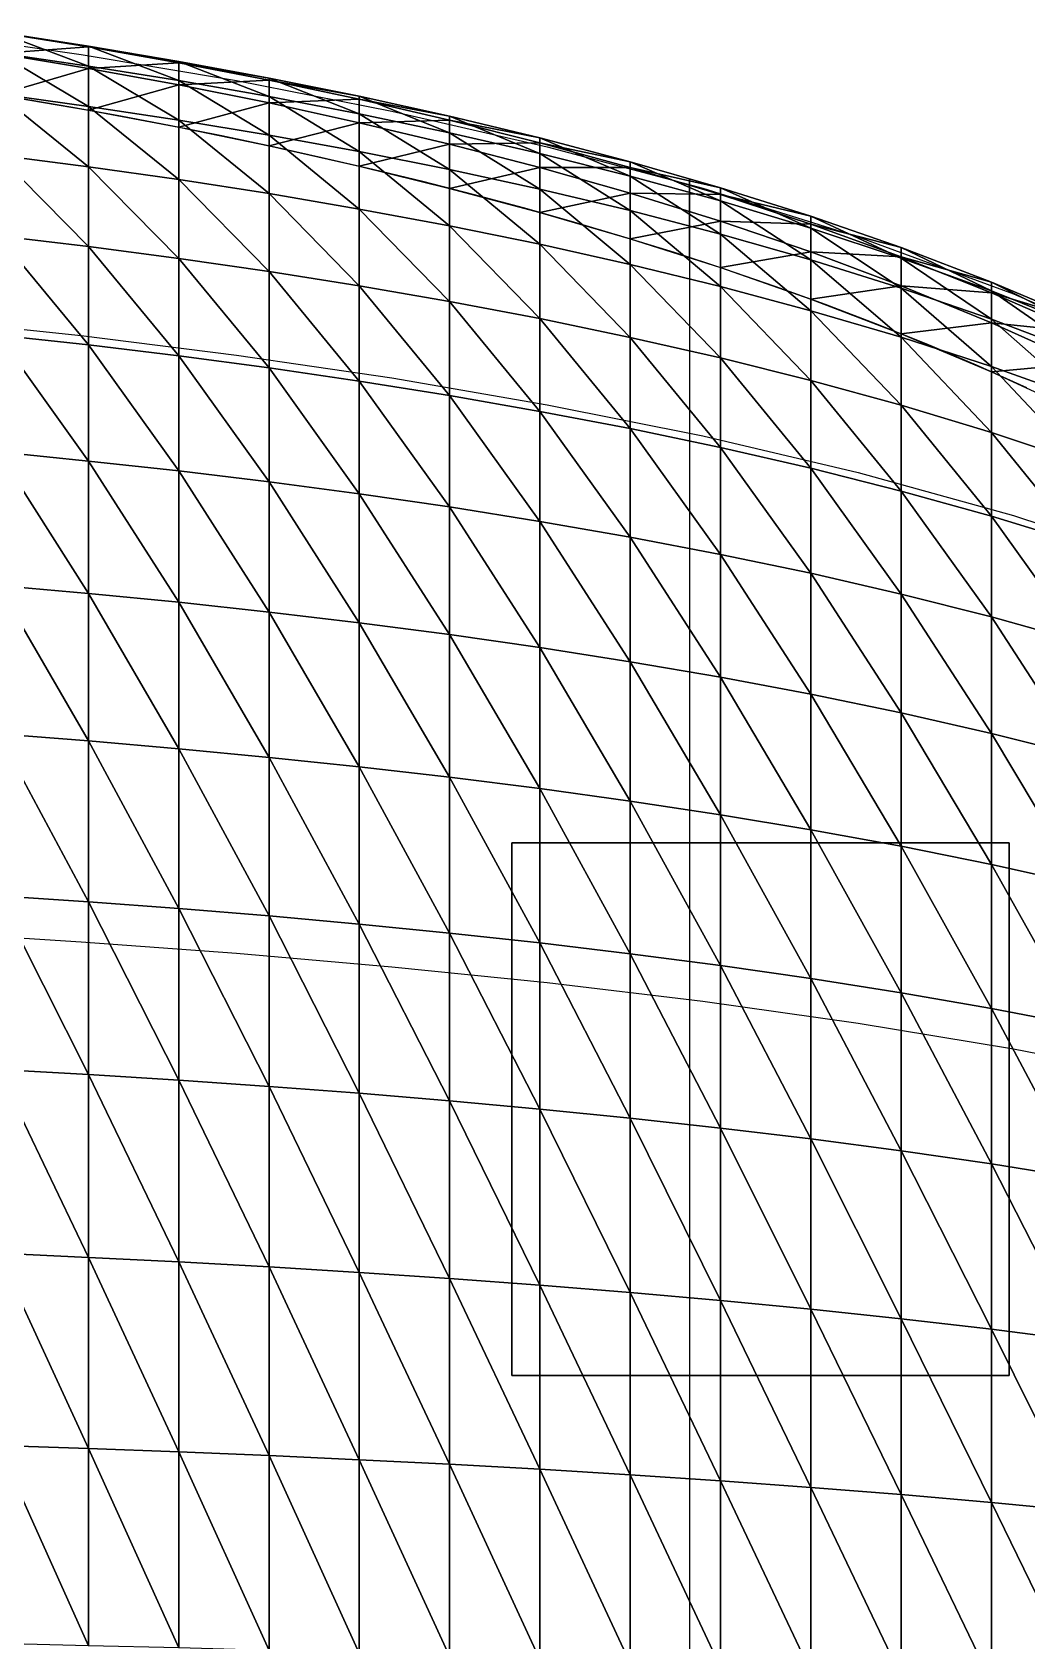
# Model space of a CAD drawing. Header units: metres. Extents: x -3.7 to 10.7, y -3.2 to 3.2.
# Drawn here: x 6.725 to 8.125, y 0.577 to 2.841 of the extents above; entities that cross this region are included whole.
import ezdxf

# ---------------------------------------------------------------- set-up
doc = ezdxf.new("R2010")
doc.units = ezdxf.units.M
for name, color, linetype in [('ACO_3D', 1, 'CONTINUOUS'), ('MEMBRANA_3D', 3, 'CONTINUOUS'), ('MOBILIARIO', 9, 'CONTINUOUS'), ('PAREDES', 7, 'CONTINUOUS'), ('VIDRO_3D', 4, 'CONTINUOUS')]:
    doc.layers.add(name, color=color, linetype=linetype)

msp = doc.modelspace()

# ---------------------------------------------------------------- linework, layer by layer
at = {"layer": 'ACO_3D'}
for points in [[(6.575, 2.841, 1.0894), (6.7938, 2.8096, 1.0677), (7.0125, 2.7728, 1.0439), (7.2313, 2.7299, 1.0178), (7.45, 2.6798, 0.989), (7.6688, 2.6214, 0.9574), (7.8875, 2.5531, 0.9224), (8.1062, 2.4727, 0.8834), (8.325, 2.3772, 0.8396), (8.5437, 2.2621, 0.7899), (8.7625, 2.1201, 0.7321), (8.9812, 1.9377, 0.6627), (9.2, 1.6854, 0.5737)], [(7.65, 2.524, 0), (7.65, 2.5752, 0.1958), (7.65, 2.6108, 0.395), (7.65, 2.6308, 0.5963), (7.65, 2.6349, 0.7986), (7.65, 2.6232, 1.0005), (7.65, 2.5957, 1.201), (7.65, 2.5525, 1.3987), (7.65, 2.494, 1.5925), (7.65, 2.4204, 1.7812), (7.65, 2.3323, 1.9638), (7.65, 2.2302, 2.139), (7.65, 2.1146, 2.3059), (7.65, 1.9863, 2.4634), (7.65, 1.8461, 2.6106), (7.65, 1.6947, 2.7466), (7.65, 1.5331, 2.8705), (7.65, 1.3623, 2.9817), (7.65, 1.1833, 3.0795), (7.65, 0.9972, 3.1632), (7.65, 0.805, 3.2325), (7.65, 0.6081, 3.2867), (7.65, 0.4074, 3.3257)], [(6.575, 2.4372, 2.3253), (6.7938, 2.4139, 2.2812), (7.0125, 2.3865, 2.2328), (7.2313, 2.3543, 2.1797), (7.45, 2.3167, 2.1213), (7.6688, 2.2728, 2.0571), (7.8875, 2.2213, 1.9862), (8.1062, 2.1606, 1.9075), (8.325, 2.0886, 1.8193), (8.5437, 2.002, 1.7194), (8.7625, 1.8954, 1.6041), (8.9812, 1.7593, 1.4668), (9.2, 1.5733, 1.2937)], [(6.575, 1.5745, 3.2648), (6.7938, 1.5608, 3.2046), (7.0125, 1.5445, 3.1387), (7.2313, 1.5255, 3.0663), (7.45, 1.5032, 2.987), (7.6688, 1.477, 2.8997), (7.8875, 1.4463, 2.8035), (8.1062, 1.4102, 2.6967), (8.325, 1.3673, 2.5775), (8.5437, 1.3158, 2.4427), (8.7625, 1.2526, 2.2877), (8.9812, 1.1724, 2.1045), (9.2, 1.064, 1.8765)]]:
    msp.add_polyline3d(points, dxfattribs=at)
at = {"layer": 'MEMBRANA_3D'}
for points in [[(6.6771, 2.8406, 0.5965), (6.8042, 2.8213, 0.8879), (6.6771, 2.8409, 0.8987)], [(6.6771, 2.8409, 0.8987), (6.8042, 2.8213, 0.8879), (6.8042, 2.7933, 1.1851)], [(6.6771, 2.8409, 0.8987), (6.8042, 2.7933, 1.1851), (6.6771, 2.8119, 1.1994)], [(6.6771, 2.8112, 0.2959), (6.8042, 2.8202, 0.5893), (6.6771, 2.8406, 0.5965)], [(6.6771, 2.8406, 0.5965), (6.8042, 2.8202, 0.5893), (6.8042, 2.8213, 0.8879)], [(6.6771, 2.8112, 0.2959), (6.8042, 2.79, 0.2923), (6.8042, 2.8202, 0.5893)], [(6.6771, 2.8119, 1.1994), (6.8042, 2.7933, 1.1851), (6.8042, 2.7365, 1.4779)], [(6.6771, 2.8119, 1.1994), (6.8042, 2.7365, 1.4779), (6.6771, 2.7541, 1.4954)], [(6.6771, 2.7529), (6.8042, 2.79, 0.2923), (6.6771, 2.8112, 0.2959)], [(6.8042, 2.8202, 0.5893), (6.9313, 2.7999, 0.8765), (6.8042, 2.8213, 0.8879)], [(6.8042, 2.8213, 0.8879), (6.9313, 2.7999, 0.8765), (6.9313, 2.7729, 1.1701)], [(6.8042, 2.8213, 0.8879), (6.9313, 2.7729, 1.1701), (6.8042, 2.7933, 1.1851)], [(6.8042, 2.79, 0.2923), (6.9313, 2.7978, 0.5816), (6.8042, 2.8202, 0.5893)], [(6.8042, 2.8202, 0.5893), (6.9313, 2.7978, 0.5816), (6.9313, 2.7999, 0.8765)], [(6.6771, 2.7529), (6.8042, 2.731), (6.8042, 2.79, 0.2923)], [(6.8042, 2.79, 0.2923), (6.9313, 2.7667, 0.2884), (6.9313, 2.7978, 0.5816)], [(6.8042, 2.7933, 1.1851), (6.9313, 2.7729, 1.1701), (6.9313, 2.7173, 1.4593)], [(6.8042, 2.7933, 1.1851), (6.9313, 2.7173, 1.4593), (6.8042, 2.7365, 1.4779)], [(6.8042, 2.731), (6.9313, 2.7667, 0.2884), (6.8042, 2.79, 0.2923)], [(6.9313, 2.7978, 0.5816), (7.0583, 2.7764, 0.8644), (6.9313, 2.7999, 0.8765)], [(6.9313, 2.7999, 0.8765), (7.0583, 2.7764, 0.8644), (7.0583, 2.7506, 1.1542)], [(6.9313, 2.7999, 0.8765), (7.0583, 2.7506, 1.1542), (6.9313, 2.7729, 1.1701)], [(6.9313, 2.7667, 0.2884), (7.0583, 2.7733, 0.5734), (6.9313, 2.7978, 0.5816)], [(6.9313, 2.7978, 0.5816), (7.0583, 2.7733, 0.5734), (7.0583, 2.7764, 0.8644)], [(6.8042, 2.731), (6.9313, 2.7071), (6.9313, 2.7667, 0.2884)], [(6.9313, 2.7667, 0.2884), (7.0583, 2.7414, 0.2843), (7.0583, 2.7733, 0.5734)], [(6.9313, 2.7729, 1.1701), (7.0583, 2.7506, 1.1542), (7.0583, 2.6962, 1.4398)], [(6.9313, 2.7729, 1.1701), (7.0583, 2.6962, 1.4398), (6.9313, 2.7173, 1.4593)], [(6.9313, 2.7071), (7.0583, 2.7414, 0.2843), (6.9313, 2.7667, 0.2884)], [(7.0583, 2.7733, 0.5734), (7.1854, 2.7507, 0.8517), (7.0583, 2.7764, 0.8644)], [(7.0583, 2.7764, 0.8644), (7.1854, 2.7507, 0.8517), (7.1854, 2.7262, 1.1374)], [(7.0583, 2.7764, 0.8644), (7.1854, 2.7262, 1.1374), (7.0583, 2.7506, 1.1542)], [(7.0583, 2.7414, 0.2843), (7.1854, 2.7466, 0.5648), (7.0583, 2.7733, 0.5734)], [(7.0583, 2.7733, 0.5734), (7.1854, 2.7466, 0.5648), (7.1854, 2.7507, 0.8517)], [(6.6771, 2.7541, 1.4954), (6.8042, 2.7365, 1.4779), (6.8042, 2.6515, 1.7631)], [(6.6771, 2.7541, 1.4954), (6.8042, 2.6515, 1.7631), (6.6771, 2.6679, 1.7838)], [(6.9313, 2.7071), (7.0583, 2.6809), (7.0583, 2.7414, 0.2843)], [(7.0583, 2.7506, 1.1542), (7.1854, 2.7262, 1.1374), (7.1854, 2.6731, 1.4191)], [(7.0583, 2.7506, 1.1542), (7.1854, 2.6731, 1.4191), (7.0583, 2.6962, 1.4398)], [(7.0583, 2.7414, 0.2843), (7.1854, 2.7136, 0.28), (7.1854, 2.7466, 0.5648)], [(7.0583, 2.6809), (7.1854, 2.7136, 0.28), (7.0583, 2.7414, 0.2843)], [(7.1854, 2.7466, 0.5648), (7.3125, 2.7227, 0.8382), (7.1854, 2.7507, 0.8517)], [(7.1854, 2.7507, 0.8517), (7.3125, 2.7227, 0.8382), (7.3125, 2.6995, 1.1197)], [(7.1854, 2.7507, 0.8517), (7.3125, 2.6995, 1.1197), (7.1854, 2.7262, 1.1374)], [(7.1854, 2.7136, 0.28), (7.3125, 2.7173, 0.5558), (7.1854, 2.7466, 0.5648)], [(7.1854, 2.7466, 0.5648), (7.3125, 2.7173, 0.5558), (7.3125, 2.7227, 0.8382)], [(6.8042, 2.7365, 1.4779), (6.9313, 2.7173, 1.4593), (6.9313, 2.6335, 1.7412)], [(6.8042, 2.7365, 1.4779), (6.9313, 2.6335, 1.7412), (6.8042, 2.6515, 1.7631)], [(6.9313, 2.7173, 1.4593), (7.0583, 2.6962, 1.4398), (7.0583, 2.6137, 1.7182)], [(6.9313, 2.7173, 1.4593), (7.0583, 2.6137, 1.7182), (6.9313, 2.6335, 1.7412)], [(7.1854, 2.7262, 1.1374), (7.3125, 2.6995, 1.1197), (7.3125, 2.6478, 1.3973)], [(7.1854, 2.7262, 1.1374), (7.3125, 2.6478, 1.3973), (7.1854, 2.6731, 1.4191)], [(7.1854, 2.7136, 0.28), (7.3125, 2.6834, 0.2754), (7.3125, 2.7173, 0.5558)], [(7.3125, 2.7173, 0.5558), (7.4396, 2.6921, 0.824), (7.3125, 2.7227, 0.8382)], [(7.3125, 2.7227, 0.8382), (7.4396, 2.6921, 0.824), (7.4396, 2.6703, 1.101)], [(7.3125, 2.7227, 0.8382), (7.4396, 2.6703, 1.101), (7.3125, 2.6995, 1.1197)], [(7.3125, 2.6834, 0.2754), (7.4396, 2.6854, 0.5462), (7.3125, 2.7173, 0.5558)], [(7.3125, 2.7173, 0.5558), (7.4396, 2.6854, 0.5462), (7.4396, 2.6921, 0.824)], [(7.0583, 2.6809), (7.1854, 2.6523), (7.1854, 2.7136, 0.28)], [(7.0583, 2.6962, 1.4398), (7.1854, 2.6731, 1.4191), (7.1854, 2.5921, 1.6938)], [(7.0583, 2.6962, 1.4398), (7.1854, 2.5921, 1.6938), (7.0583, 2.6137, 1.7182)], [(7.1854, 2.6523), (7.3125, 2.6834, 0.2754), (7.1854, 2.7136, 0.28)], [(7.3125, 2.6995, 1.1197), (7.4396, 2.6703, 1.101), (7.4396, 2.6202, 1.3743)], [(7.3125, 2.6995, 1.1197), (7.4396, 2.6202, 1.3743), (7.3125, 2.6478, 1.3973)], [(7.1854, 2.6523), (7.3125, 2.6212), (7.3125, 2.6834, 0.2754)], [(7.1854, 2.6731, 1.4191), (7.3125, 2.6478, 1.3973), (7.3125, 2.5684, 1.6681)], [(7.1854, 2.6731, 1.4191), (7.3125, 2.5684, 1.6681), (7.1854, 2.5921, 1.6938)], [(7.3125, 2.6834, 0.2754), (7.4396, 2.6503, 0.2706), (7.4396, 2.6854, 0.5462)], [(7.3125, 2.6212), (7.4396, 2.6503, 0.2706), (7.3125, 2.6834, 0.2754)], [(7.4396, 2.6854, 0.5462), (7.5667, 2.6586, 0.8089), (7.4396, 2.6921, 0.824)], [(7.4396, 2.6921, 0.824), (7.5667, 2.6586, 0.8089), (7.5667, 2.6383, 1.0812)], [(7.4396, 2.6921, 0.824), (7.5667, 2.6383, 1.0812), (7.4396, 2.6703, 1.101)], [(7.4396, 2.6503, 0.2706), (7.5667, 2.6505, 0.536), (7.4396, 2.6854, 0.5462)], [(7.4396, 2.6854, 0.5462), (7.5667, 2.6505, 0.536), (7.5667, 2.6586, 0.8089)], [(6.6771, 2.6679, 1.7838), (6.8042, 2.6515, 1.7631), (6.8042, 2.5392, 2.0379)], [(6.6771, 2.6679, 1.7838), (6.8042, 2.5392, 2.0379), (6.6771, 2.5544, 2.0616)], [(6.8042, 2.6515, 1.7631), (6.9313, 2.6335, 1.7412), (6.9313, 2.5224, 2.0129)], [(6.8042, 2.6515, 1.7631), (6.9313, 2.5224, 2.0129), (6.8042, 2.5392, 2.0379)], [(7.3125, 2.6212), (7.4396, 2.5872), (7.4396, 2.6503, 0.2706)], [(7.4396, 2.6703, 1.101), (7.5667, 2.6383, 1.0812), (7.5667, 2.59, 1.3499)], [(7.4396, 2.6703, 1.101), (7.5667, 2.59, 1.3499), (7.4396, 2.6202, 1.3743)], [(7.4396, 2.6503, 0.2706), (7.5667, 2.6143, 0.2654), (7.5667, 2.6505, 0.536)], [(7.4396, 2.5872), (7.5667, 2.6143, 0.2654), (7.4396, 2.6503, 0.2706)], [(7.5667, 2.6505, 0.536), (7.6938, 2.6219, 0.793), (7.5667, 2.6586, 0.8089)], [(7.5667, 2.6586, 0.8089), (7.6938, 2.6219, 0.793), (7.6938, 2.6034, 1.0602)], [(7.5667, 2.6586, 0.8089), (7.6938, 2.6034, 1.0602), (7.5667, 2.6383, 1.0812)], [(7.5667, 2.6143, 0.2654), (7.6938, 2.6124, 0.5253), (7.5667, 2.6505, 0.536)], [(7.5667, 2.6505, 0.536), (7.6938, 2.6124, 0.5253), (7.6938, 2.6219, 0.793)], [(6.9313, 2.6335, 1.7412), (7.0583, 2.6137, 1.7182), (7.0583, 2.5041, 1.9865)], [(6.9313, 2.6335, 1.7412), (7.0583, 2.5041, 1.9865), (6.9313, 2.5224, 2.0129)], [(7.3125, 2.6478, 1.3973), (7.4396, 2.6202, 1.3743), (7.4396, 2.5424, 1.641)], [(7.3125, 2.6478, 1.3973), (7.4396, 2.5424, 1.641), (7.3125, 2.5684, 1.6681)], [(7.5667, 2.6383, 1.0812), (7.6938, 2.6034, 1.0602), (7.6938, 2.5569, 1.3241)], [(7.5667, 2.6383, 1.0812), (7.6938, 2.5569, 1.3241), (7.5667, 2.59, 1.3499)], [(7.0583, 2.6137, 1.7182), (7.1854, 2.5921, 1.6938), (7.1854, 2.4839, 1.9587)], [(7.0583, 2.6137, 1.7182), (7.1854, 2.4839, 1.9587), (7.0583, 2.5041, 1.9865)], [(7.4396, 2.6202, 1.3743), (7.5667, 2.59, 1.3499), (7.5667, 2.514, 1.6122)], [(7.4396, 2.6202, 1.3743), (7.5667, 2.514, 1.6122), (7.4396, 2.5424, 1.641)], [(7.4396, 2.5872), (7.5667, 2.5501), (7.5667, 2.6143, 0.2654)], [(7.5667, 2.5501), (7.6938, 2.5748, 0.26), (7.5667, 2.6143, 0.2654)], [(7.5667, 2.6143, 0.2654), (7.6938, 2.5748, 0.26), (7.6938, 2.6124, 0.5253)], [(7.6938, 2.6124, 0.5253), (7.8208, 2.5818, 0.7761), (7.6938, 2.6219, 0.793)], [(7.6938, 2.6219, 0.793), (7.8208, 2.5818, 0.7761), (7.8208, 2.5651, 1.038)], [(7.6938, 2.6219, 0.793), (7.8208, 2.5651, 1.038), (7.6938, 2.6034, 1.0602)], [(7.6938, 2.5748, 0.26), (7.8208, 2.5706, 0.5139), (7.6938, 2.6124, 0.5253)], [(7.6938, 2.6124, 0.5253), (7.8208, 2.5706, 0.5139), (7.8208, 2.5818, 0.7761)], [(7.1854, 2.5921, 1.6938), (7.3125, 2.5684, 1.6681), (7.3125, 2.4619, 1.9293)], [(7.1854, 2.5921, 1.6938), (7.3125, 2.4619, 1.9293), (7.1854, 2.4839, 1.9587)], [(7.5667, 2.59, 1.3499), (7.6938, 2.5569, 1.3241), (7.6938, 2.483, 1.5818)], [(7.5667, 2.59, 1.3499), (7.6938, 2.483, 1.5818), (7.5667, 2.514, 1.6122)], [(7.6938, 2.6034, 1.0602), (7.8208, 2.5651, 1.038), (7.8208, 2.5206, 1.2967)], [(7.6938, 2.6034, 1.0602), (7.8208, 2.5206, 1.2967), (7.6938, 2.5569, 1.3241)], [(7.8208, 2.5706, 0.5139), (7.9479, 2.5377, 0.7581), (7.8208, 2.5818, 0.7761)], [(7.8208, 2.5818, 0.7761), (7.9479, 2.5377, 0.7581), (7.9479, 2.523, 1.0143)], [(7.8208, 2.5818, 0.7761), (7.9479, 2.523, 1.0143), (7.8208, 2.5651, 1.038)], [(7.3125, 2.5684, 1.6681), (7.4396, 2.5424, 1.641), (7.4396, 2.4378, 1.8982)], [(7.3125, 2.5684, 1.6681), (7.4396, 2.4378, 1.8982), (7.3125, 2.4619, 1.9293)], [(7.5667, 2.5501), (7.6938, 2.5096), (7.6938, 2.5748, 0.26)], [(7.6938, 2.5096), (7.8208, 2.5316, 0.2543), (7.6938, 2.5748, 0.26)], [(7.6938, 2.5748, 0.26), (7.8208, 2.5316, 0.2543), (7.8208, 2.5706, 0.5139)], [(7.8208, 2.5316, 0.2543), (7.9479, 2.5247, 0.5018), (7.8208, 2.5706, 0.5139)], [(7.8208, 2.5706, 0.5139), (7.9479, 2.5247, 0.5018), (7.9479, 2.5377, 0.7581)], [(7.8208, 2.5651, 1.038), (7.9479, 2.523, 1.0143), (7.9479, 2.4808, 1.2677)], [(7.8208, 2.5651, 1.038), (7.9479, 2.4808, 1.2677), (7.8208, 2.5206, 1.2967)], [(6.6771, 2.5544, 2.0616), (6.8042, 2.5392, 2.0379), (6.8042, 2.4007, 2.2994)], [(6.6771, 2.5544, 2.0616), (6.8042, 2.4007, 2.2994), (6.6771, 2.4147, 2.3258)], [(6.8042, 2.5392, 2.0379), (6.9313, 2.5224, 2.0129), (6.9313, 2.3853, 2.2714)], [(6.8042, 2.5392, 2.0379), (6.9313, 2.3853, 2.2714), (6.8042, 2.4007, 2.2994)], [(7.4396, 2.5424, 1.641), (7.5667, 2.514, 1.6122), (7.5667, 2.4113, 1.8654)], [(7.4396, 2.5424, 1.641), (7.5667, 2.4113, 1.8654), (7.4396, 2.4378, 1.8982)], [(7.6938, 2.5569, 1.3241), (7.8208, 2.5206, 1.2967), (7.8208, 2.4489, 1.5496)], [(7.6938, 2.5569, 1.3241), (7.8208, 2.4489, 1.5496), (7.6938, 2.483, 1.5818)], [(7.9479, 2.5247, 0.5018), (8.075, 2.4892, 0.7389), (7.9479, 2.5377, 0.7581)], [(7.9479, 2.5377, 0.7581), (8.075, 2.4892, 0.7389), (8.075, 2.4767, 0.9891)], [(7.9479, 2.5377, 0.7581), (8.075, 2.4767, 0.9891), (7.9479, 2.523, 1.0143)], [(6.9313, 2.5224, 2.0129), (7.0583, 2.5041, 1.9865), (7.0583, 2.3684, 2.242)], [(6.9313, 2.5224, 2.0129), (7.0583, 2.3684, 2.242), (6.9313, 2.3853, 2.2714)], [(7.5667, 2.514, 1.6122), (7.6938, 2.483, 1.5818), (7.6938, 2.3824, 1.8306)], [(7.5667, 2.514, 1.6122), (7.6938, 2.3824, 1.8306), (7.5667, 2.4113, 1.8654)], [(7.6938, 2.5096), (7.8208, 2.4652), (7.8208, 2.5316, 0.2543)], [(7.8208, 2.4652), (7.9479, 2.4842, 0.2481), (7.8208, 2.5316, 0.2543)], [(7.8208, 2.5316, 0.2543), (7.9479, 2.4842, 0.2481), (7.9479, 2.5247, 0.5018)], [(7.8208, 2.5206, 1.2967), (7.9479, 2.4808, 1.2677), (7.9479, 2.4115, 1.5154)], [(7.8208, 2.5206, 1.2967), (7.9479, 2.4115, 1.5154), (7.8208, 2.4489, 1.5496)], [(7.9479, 2.4842, 0.2481), (8.075, 2.4743, 0.4888), (7.9479, 2.5247, 0.5018)], [(7.9479, 2.5247, 0.5018), (8.075, 2.4743, 0.4888), (8.075, 2.4892, 0.7389)], [(7.9479, 2.523, 1.0143), (8.075, 2.4767, 0.9891), (8.075, 2.4369, 1.2367)], [(7.9479, 2.523, 1.0143), (8.075, 2.4369, 1.2367), (7.9479, 2.4808, 1.2677)], [(7.0583, 2.5041, 1.9865), (7.1854, 2.4839, 1.9587), (7.1854, 2.3498, 2.2109)], [(7.0583, 2.5041, 1.9865), (7.1854, 2.3498, 2.2109), (7.0583, 2.3684, 2.242)], [(7.1854, 2.4839, 1.9587), (7.3125, 2.4619, 1.9293), (7.3125, 2.3295, 2.178)], [(7.1854, 2.4839, 1.9587), (7.3125, 2.3295, 2.178), (7.1854, 2.3498, 2.2109)], [(7.6938, 2.483, 1.5818), (7.8208, 2.4489, 1.5496), (7.8208, 2.3507, 1.7938)], [(7.6938, 2.483, 1.5818), (7.8208, 2.3507, 1.7938), (7.6938, 2.3824, 1.8306)], [(7.8208, 2.4652), (7.9479, 2.4166), (7.9479, 2.4842, 0.2481)], [(7.9479, 2.4166), (8.075, 2.4321, 0.2416), (7.9479, 2.4842, 0.2481)], [(7.9479, 2.4842, 0.2481), (8.075, 2.4321, 0.2416), (8.075, 2.4743, 0.4888)], [(7.9479, 2.4808, 1.2677), (8.075, 2.4369, 1.2367), (8.075, 2.3703, 1.4789)], [(7.9479, 2.4808, 1.2677), (8.075, 2.3703, 1.4789), (7.9479, 2.4115, 1.5154)], [(8.075, 2.4743, 0.4888), (8.2021, 2.4357, 0.7185), (8.075, 2.4892, 0.7389)], [(8.075, 2.4892, 0.7389), (8.2021, 2.4357, 0.7185), (8.2021, 2.4257, 0.9623)], [(8.075, 2.4892, 0.7389), (8.2021, 2.4257, 0.9623), (8.075, 2.4767, 0.9891)], [(8.075, 2.4767, 0.9891), (8.2021, 2.4257, 0.9623), (8.2021, 2.3886, 1.2037)], [(8.075, 2.4767, 0.9891), (8.2021, 2.3886, 1.2037), (8.075, 2.4369, 1.2367)], [(8.075, 2.4321, 0.2416), (8.2021, 2.4187, 0.475), (8.075, 2.4743, 0.4888)], [(8.075, 2.4743, 0.4888), (8.2021, 2.4187, 0.475), (8.2021, 2.4357, 0.7185)], [(7.3125, 2.4619, 1.9293), (7.4396, 2.4378, 1.8982), (7.4396, 2.3073, 2.1433)], [(7.3125, 2.4619, 1.9293), (7.4396, 2.3073, 2.1433), (7.3125, 2.3295, 2.178)], [(7.8208, 2.4489, 1.5496), (7.9479, 2.4115, 1.5154), (7.9479, 2.3158, 1.7547)], [(7.8208, 2.4489, 1.5496), (7.9479, 2.3158, 1.7547), (7.8208, 2.3507, 1.7938)], [(7.4396, 2.4378, 1.8982), (7.5667, 2.4113, 1.8654), (7.5667, 2.283, 2.1067)], [(7.4396, 2.4378, 1.8982), (7.5667, 2.283, 2.1067), (7.4396, 2.3073, 2.1433)], [(7.9479, 2.4166), (8.075, 2.3631), (8.075, 2.4321, 0.2416)], [(8.075, 2.4369, 1.2367), (8.2021, 2.3886, 1.2037), (8.2021, 2.3248, 1.4401)], [(8.075, 2.4369, 1.2367), (8.2021, 2.3248, 1.4401), (8.075, 2.3703, 1.4789)], [(8.075, 2.3631), (8.2021, 2.3746, 0.2346), (8.075, 2.4321, 0.2416)], [(8.075, 2.4321, 0.2416), (8.2021, 2.3746, 0.2346), (8.2021, 2.4187, 0.475)], [(6.6771, 2.4147, 2.3258), (6.8042, 2.4007, 2.2994), (6.8042, 2.2374, 2.5449)], [(6.6771, 2.4147, 2.3258), (6.8042, 2.2374, 2.5449), (6.6771, 2.2501, 2.574)], [(6.8042, 2.4007, 2.2994), (6.9313, 2.3853, 2.2714), (6.9313, 2.2234, 2.5143)], [(6.8042, 2.4007, 2.2994), (6.9313, 2.2234, 2.5143), (6.8042, 2.2374, 2.5449)], [(7.5667, 2.4113, 1.8654), (7.6938, 2.3824, 1.8306), (7.6938, 2.2563, 2.0679)], [(7.5667, 2.4113, 1.8654), (7.6938, 2.2563, 2.0679), (7.5667, 2.283, 2.1067)], [(7.9479, 2.4115, 1.5154), (8.075, 2.3703, 1.4789), (8.075, 2.2775, 1.7131)], [(7.9479, 2.4115, 1.5154), (8.075, 2.2775, 1.7131), (7.9479, 2.3158, 1.7547)], [(6.9313, 2.3853, 2.2714), (7.0583, 2.3684, 2.242), (7.0583, 2.208, 2.4819)], [(6.9313, 2.3853, 2.2714), (7.0583, 2.208, 2.4819), (6.9313, 2.2234, 2.5143)], [(7.6938, 2.3824, 1.8306), (7.8208, 2.3507, 1.7938), (7.8208, 2.2271, 2.0268)], [(7.6938, 2.3824, 1.8306), (7.8208, 2.2271, 2.0268), (7.6938, 2.2563, 2.0679)], [(7.0583, 2.3684, 2.242), (7.1854, 2.3498, 2.2109), (7.1854, 2.1912, 2.4478)], [(7.0583, 2.3684, 2.242), (7.1854, 2.1912, 2.4478), (7.0583, 2.208, 2.4819)], [(8.075, 2.3631), (8.2021, 2.3041), (8.2021, 2.3746, 0.2346)], [(8.075, 2.3703, 1.4789), (8.2021, 2.3248, 1.4401), (8.2021, 2.2352, 1.6687)], [(8.075, 2.3703, 1.4789), (8.2021, 2.2352, 1.6687), (8.075, 2.2775, 1.7131)], [(7.1854, 2.3498, 2.2109), (7.3125, 2.3295, 2.178), (7.3125, 2.1727, 2.4118)], [(7.1854, 2.3498, 2.2109), (7.3125, 2.1727, 2.4118), (7.1854, 2.1912, 2.4478)], [(7.3125, 2.3295, 2.178), (7.4396, 2.3073, 2.1433), (7.4396, 2.1524, 2.3737)], [(7.3125, 2.3295, 2.178), (7.4396, 2.1524, 2.3737), (7.3125, 2.1727, 2.4118)], [(7.4396, 2.3073, 2.1433), (7.5667, 2.283, 2.1067), (7.5667, 2.1303, 2.3335)], [(7.4396, 2.3073, 2.1433), (7.5667, 2.1303, 2.3335), (7.4396, 2.1524, 2.3737)], [(7.5667, 2.283, 2.1067), (7.6938, 2.2563, 2.0679), (7.6938, 2.106, 2.291)], [(7.5667, 2.283, 2.1067), (7.6938, 2.106, 2.291), (7.5667, 2.1303, 2.3335)], [(6.6771, 2.2501, 2.574), (6.8042, 2.2374, 2.5449), (6.8042, 2.051, 2.7719)], [(6.6771, 2.2501, 2.574), (6.8042, 2.051, 2.7719), (6.6771, 2.0624, 2.8033)], [(7.6938, 2.2563, 2.0679), (7.8208, 2.2271, 2.0268), (7.8208, 2.0794, 2.2459)], [(7.6938, 2.2563, 2.0679), (7.8208, 2.0794, 2.2459), (7.6938, 2.106, 2.291)], [(6.8042, 2.2374, 2.5449), (6.9313, 2.2234, 2.5143), (6.9313, 2.0385, 2.7388)], [(6.8042, 2.2374, 2.5449), (6.9313, 2.0385, 2.7388), (6.8042, 2.051, 2.7719)], [(6.9313, 2.2234, 2.5143), (7.0583, 2.208, 2.4819), (7.0583, 2.0247, 2.7038)], [(6.9313, 2.2234, 2.5143), (7.0583, 2.0247, 2.7038), (6.9313, 2.0385, 2.7388)], [(7.8208, 2.2271, 2.0268), (7.9479, 2.195, 1.9831), (7.9479, 2.0501, 2.1981)], [(7.8208, 2.2271, 2.0268), (7.9479, 2.0501, 2.1981), (7.8208, 2.0794, 2.2459)], [(7.0583, 2.208, 2.4819), (7.1854, 2.1912, 2.4478), (7.1854, 2.0096, 2.6669)], [(7.0583, 2.208, 2.4819), (7.1854, 2.0096, 2.6669), (7.0583, 2.0247, 2.7038)], [(7.1854, 2.1912, 2.4478), (7.3125, 2.1727, 2.4118), (7.3125, 1.993, 2.628)], [(7.1854, 2.1912, 2.4478), (7.3125, 1.993, 2.628), (7.1854, 2.0096, 2.6669)], [(7.3125, 2.1727, 2.4118), (7.4396, 2.1524, 2.3737), (7.4396, 1.9748, 2.5869)], [(7.3125, 2.1727, 2.4118), (7.4396, 1.9748, 2.5869), (7.3125, 1.993, 2.628)], [(7.4396, 2.1524, 2.3737), (7.5667, 2.1303, 2.3335), (7.5667, 1.9549, 2.5435)], [(7.4396, 2.1524, 2.3737), (7.5667, 1.9549, 2.5435), (7.4396, 1.9748, 2.5869)], [(7.5667, 2.1303, 2.3335), (7.6938, 2.106, 2.291), (7.6938, 1.9331, 2.4975)], [(7.5667, 2.1303, 2.3335), (7.6938, 1.9331, 2.4975), (7.5667, 1.9549, 2.5435)], [(7.6938, 2.106, 2.291), (7.8208, 2.0794, 2.2459), (7.8208, 1.9092, 2.4488)], [(7.6938, 2.106, 2.291), (7.8208, 1.9092, 2.4488), (7.6938, 1.9331, 2.4975)], [(6.6771, 2.0624, 2.8033), (6.8042, 2.051, 2.7719), (6.8042, 1.8435, 2.9781)], [(6.6771, 2.0624, 2.8033), (6.8042, 1.8435, 2.9781), (6.6771, 1.8535, 3.0116)], [(7.8208, 2.0794, 2.2459), (7.9479, 2.0501, 2.1981), (7.9479, 1.8829, 2.3972)], [(7.8208, 2.0794, 2.2459), (7.9479, 1.8829, 2.3972), (7.8208, 1.9092, 2.4488)], [(6.8042, 2.051, 2.7719), (6.9313, 2.0385, 2.7388), (6.9313, 1.8324, 2.9427)], [(6.8042, 2.051, 2.7719), (6.9313, 1.8324, 2.9427), (6.8042, 1.8435, 2.9781)], [(6.9313, 2.0385, 2.7388), (7.0583, 2.0247, 2.7038), (7.0583, 1.8203, 2.9054)], [(6.9313, 2.0385, 2.7388), (7.0583, 1.8203, 2.9054), (6.9313, 1.8324, 2.9427)], [(7.9479, 2.0501, 2.1981), (8.075, 2.0179, 2.1472), (8.075, 1.854, 2.3423)], [(7.9479, 2.0501, 2.1981), (8.075, 1.854, 2.3423), (7.9479, 1.8829, 2.3972)], [(7.0583, 2.0247, 2.7038), (7.1854, 2.0096, 2.6669), (7.1854, 1.807, 2.8661)], [(7.0583, 2.0247, 2.7038), (7.1854, 1.807, 2.8661), (7.0583, 1.8203, 2.9054)], [(8.075, 2.0179, 2.1472), (8.2021, 1.9824, 2.0929), (8.2021, 1.8221, 2.2837)], [(8.075, 2.0179, 2.1472), (8.2021, 1.8221, 2.2837), (8.075, 1.854, 2.3423)], [(7.1854, 2.0096, 2.6669), (7.3125, 1.993, 2.628), (7.3125, 1.7923, 2.8245)], [(7.1854, 2.0096, 2.6669), (7.3125, 1.7923, 2.8245), (7.1854, 1.807, 2.8661)], [(7.3125, 1.993, 2.628), (7.4396, 1.9748, 2.5869), (7.4396, 1.7763, 2.7807)], [(7.3125, 1.993, 2.628), (7.4396, 1.7763, 2.7807), (7.3125, 1.7923, 2.8245)], [(7.4396, 1.9748, 2.5869), (7.5667, 1.9549, 2.5435), (7.5667, 1.7587, 2.7343)], [(7.4396, 1.9748, 2.5869), (7.5667, 1.7587, 2.7343), (7.4396, 1.7763, 2.7807)], [(7.5667, 1.9549, 2.5435), (7.6938, 1.9331, 2.4975), (7.6938, 1.7395, 2.6853)], [(7.5667, 1.9549, 2.5435), (7.6938, 1.7395, 2.6853), (7.5667, 1.7587, 2.7343)], [(7.6938, 1.9331, 2.4975), (7.8208, 1.9092, 2.4488), (7.8208, 1.7184, 2.6334)], [(7.6938, 1.9331, 2.4975), (7.8208, 1.7184, 2.6334), (7.6938, 1.7395, 2.6853)], [(7.8208, 1.9092, 2.4488), (7.9479, 1.8829, 2.3972), (7.9479, 1.6952, 2.5784)], [(7.8208, 1.9092, 2.4488), (7.9479, 1.6952, 2.5784), (7.8208, 1.7184, 2.6334)], [(7.9479, 1.8829, 2.3972), (8.075, 1.854, 2.3423), (8.075, 1.6696, 2.5198)], [(7.9479, 1.8829, 2.3972), (8.075, 1.6696, 2.5198), (7.9479, 1.6952, 2.5784)], [(6.6771, 1.8535, 3.0116), (6.8042, 1.8435, 2.9781), (6.8042, 1.617, 3.1613)], [(6.6771, 1.8535, 3.0116), (6.8042, 1.617, 3.1613), (6.6771, 1.6256, 3.1966)], [(6.8042, 1.8435, 2.9781), (6.9313, 1.8324, 2.9427), (6.9313, 1.6074, 3.124)], [(6.8042, 1.8435, 2.9781), (6.9313, 1.6074, 3.124), (6.8042, 1.617, 3.1613)], [(8.075, 1.854, 2.3423), (8.2021, 1.8221, 2.2837), (8.2021, 1.6415, 2.4574)], [(8.075, 1.854, 2.3423), (8.2021, 1.6415, 2.4574), (8.075, 1.6696, 2.5198)], [(6.9313, 1.8324, 2.9427), (7.0583, 1.8203, 2.9054), (7.0583, 1.597, 3.0846)], [(6.9313, 1.8324, 2.9427), (7.0583, 1.597, 3.0846), (6.9313, 1.6074, 3.124)], [(7.0583, 1.8203, 2.9054), (7.1854, 1.807, 2.8661), (7.1854, 1.5855, 3.0431)], [(7.0583, 1.8203, 2.9054), (7.1854, 1.5855, 3.0431), (7.0583, 1.597, 3.0846)], [(7.1854, 1.807, 2.8661), (7.3125, 1.7923, 2.8245), (7.3125, 1.5728, 2.9992)], [(7.1854, 1.807, 2.8661), (7.3125, 1.5728, 2.9992), (7.1854, 1.5855, 3.0431)], [(7.3125, 1.7923, 2.8245), (7.4396, 1.7763, 2.7807), (7.4396, 1.559, 2.953)], [(7.3125, 1.7923, 2.8245), (7.4396, 1.559, 2.953), (7.3125, 1.5728, 2.9992)], [(7.4396, 1.7763, 2.7807), (7.5667, 1.7587, 2.7343), (7.5667, 1.5438, 2.9041)], [(7.4396, 1.7763, 2.7807), (7.5667, 1.5438, 2.9041), (7.4396, 1.559, 2.953)], [(7.5667, 1.7587, 2.7343), (7.6938, 1.7395, 2.6853), (7.6938, 1.5272, 2.8524)], [(7.5667, 1.7587, 2.7343), (7.6938, 1.5272, 2.8524), (7.5667, 1.5438, 2.9041)], [(7.6938, 1.7395, 2.6853), (7.8208, 1.7184, 2.6334), (7.8208, 1.509, 2.7977)], [(7.6938, 1.7395, 2.6853), (7.8208, 1.509, 2.7977), (7.6938, 1.5272, 2.8524)], [(7.8208, 1.7184, 2.6334), (7.9479, 1.6952, 2.5784), (7.9479, 1.4889, 2.7396)], [(7.8208, 1.7184, 2.6334), (7.9479, 1.4889, 2.7396), (7.8208, 1.509, 2.7977)], [(7.9479, 1.6952, 2.5784), (8.075, 1.6696, 2.5198), (8.075, 1.4669, 2.6779)], [(7.9479, 1.6952, 2.5784), (8.075, 1.4669, 2.6779), (7.9479, 1.4889, 2.7396)], [(8.075, 1.6696, 2.5198), (8.2021, 1.6415, 2.4574), (8.2021, 1.4426, 2.6121)], [(8.075, 1.6696, 2.5198), (8.2021, 1.4426, 2.6121), (8.075, 1.4669, 2.6779)], [(6.6771, 1.6256, 3.1966), (6.8042, 1.617, 3.1613), (6.8042, 1.3738, 3.3196)], [(6.6771, 1.6256, 3.1966), (6.8042, 1.3738, 3.3196), (6.6771, 1.381, 3.3566)], [(6.8042, 1.617, 3.1613), (6.9313, 1.6074, 3.124), (6.9313, 1.3658, 3.2806)], [(6.8042, 1.617, 3.1613), (6.9313, 1.3658, 3.2806), (6.8042, 1.3738, 3.3196)], [(6.9313, 1.6074, 3.124), (7.0583, 1.597, 3.0846), (7.0583, 1.357, 3.2395)], [(6.9313, 1.6074, 3.124), (7.0583, 1.357, 3.2395), (6.9313, 1.3658, 3.2806)], [(7.0583, 1.597, 3.0846), (7.1854, 1.5855, 3.0431), (7.1854, 1.3474, 3.1961)], [(7.0583, 1.597, 3.0846), (7.1854, 1.3474, 3.1961), (7.0583, 1.357, 3.2395)], [(7.1854, 1.5855, 3.0431), (7.3125, 1.5728, 2.9992), (7.3125, 1.3368, 3.1503)], [(7.1854, 1.5855, 3.0431), (7.3125, 1.3368, 3.1503), (7.1854, 1.3474, 3.1961)], [(7.3125, 1.5728, 2.9992), (7.4396, 1.559, 2.953), (7.4396, 1.3252, 3.102)], [(7.3125, 1.5728, 2.9992), (7.4396, 1.3252, 3.102), (7.3125, 1.3368, 3.1503)], [(7.4396, 1.559, 2.953), (7.5667, 1.5438, 2.9041), (7.5667, 1.3125, 3.0509)], [(7.4396, 1.559, 2.953), (7.5667, 1.3125, 3.0509), (7.4396, 1.3252, 3.102)], [(7.5667, 1.5438, 2.9041), (7.6938, 1.5272, 2.8524), (7.6938, 1.2985, 2.9969)], [(7.5667, 1.5438, 2.9041), (7.6938, 1.2985, 2.9969), (7.5667, 1.3125, 3.0509)], [(7.6938, 1.5272, 2.8524), (7.8208, 1.509, 2.7977), (7.8208, 1.2833, 2.9397)], [(7.6938, 1.5272, 2.8524), (7.8208, 1.2833, 2.9397), (7.6938, 1.2985, 2.9969)], [(7.8208, 1.509, 2.7977), (7.9479, 1.4889, 2.7396), (7.9479, 1.2665, 2.8791)], [(7.8208, 1.509, 2.7977), (7.9479, 1.2665, 2.8791), (7.8208, 1.2833, 2.9397)], [(7.9479, 1.4889, 2.7396), (8.075, 1.4669, 2.6779), (8.075, 1.248, 2.8147)], [(7.9479, 1.4889, 2.7396), (8.075, 1.248, 2.8147), (7.9479, 1.2665, 2.8791)], [(8.075, 1.4669, 2.6779), (8.2021, 1.4426, 2.6121), (8.2021, 1.2276, 2.746)], [(8.075, 1.4669, 2.6779), (8.2021, 1.2276, 2.746), (8.075, 1.248, 2.8147)], [(6.6771, 1.381, 3.3566), (6.8042, 1.3738, 3.3196), (6.8042, 1.1164, 3.4514)], [(6.6771, 1.381, 3.3566), (6.8042, 1.1164, 3.4514), (6.6771, 1.1222, 3.4897)], [(6.8042, 1.3738, 3.3196), (6.9313, 1.3658, 3.2806), (6.9313, 1.11, 3.411)], [(6.8042, 1.3738, 3.3196), (6.9313, 1.11, 3.411), (6.8042, 1.1164, 3.4514)], [(6.9313, 1.3658, 3.2806), (7.0583, 1.357, 3.2395), (7.0583, 1.103, 3.3685)], [(6.9313, 1.3658, 3.2806), (7.0583, 1.103, 3.3685), (6.9313, 1.11, 3.411)], [(7.0583, 1.357, 3.2395), (7.1854, 1.3474, 3.1961), (7.1854, 1.0952, 3.3235)], [(7.0583, 1.357, 3.2395), (7.1854, 1.0952, 3.3235), (7.0583, 1.103, 3.3685)], [(7.1854, 1.3474, 3.1961), (7.3125, 1.3368, 3.1503), (7.3125, 1.0867, 3.2761)], [(7.1854, 1.3474, 3.1961), (7.3125, 1.0867, 3.2761), (7.1854, 1.0952, 3.3235)], [(7.3125, 1.3368, 3.1503), (7.4396, 1.3252, 3.102), (7.4396, 1.0774, 3.2261)], [(7.3125, 1.3368, 3.1503), (7.4396, 1.0774, 3.2261), (7.3125, 1.0867, 3.2761)], [(7.4396, 1.3252, 3.102), (7.5667, 1.3125, 3.0509), (7.5667, 1.0672, 3.1732)], [(7.4396, 1.3252, 3.102), (7.5667, 1.0672, 3.1732), (7.4396, 1.0774, 3.2261)], [(7.5667, 1.3125, 3.0509), (7.6938, 1.2985, 2.9969), (7.6938, 1.056, 3.1173)], [(7.5667, 1.3125, 3.0509), (7.6938, 1.056, 3.1173), (7.5667, 1.0672, 3.1732)], [(7.6938, 1.2985, 2.9969), (7.8208, 1.2833, 2.9397), (7.8208, 1.0437, 3.0581)], [(7.6938, 1.2985, 2.9969), (7.8208, 1.0437, 3.0581), (7.6938, 1.056, 3.1173)], [(7.8208, 1.2833, 2.9397), (7.9479, 1.2665, 2.8791), (7.9479, 1.0302, 2.9954)], [(7.8208, 1.2833, 2.9397), (7.9479, 1.0302, 2.9954), (7.8208, 1.0437, 3.0581)], [(7.9479, 1.2665, 2.8791), (8.075, 1.248, 2.8147), (8.075, 1.0153, 2.9287)], [(7.9479, 1.2665, 2.8791), (8.075, 1.0153, 2.9287), (7.9479, 1.0302, 2.9954)], [(8.075, 1.248, 2.8147), (8.2021, 1.2276, 2.746), (8.2021, 0.9989, 2.8576)], [(8.075, 1.248, 2.8147), (8.2021, 0.9989, 2.8576), (8.075, 1.0153, 2.9287)], [(6.6771, 1.1222, 3.4897), (6.8042, 1.1164, 3.4514), (6.8042, 0.8475, 3.5554)], [(6.6771, 1.1222, 3.4897), (6.8042, 0.8475, 3.5554), (6.6771, 0.8519, 3.5947)], [(6.8042, 1.1164, 3.4514), (6.9313, 1.11, 3.411), (6.9313, 0.8427, 3.5139)], [(6.8042, 1.1164, 3.4514), (6.9313, 0.8427, 3.5139), (6.8042, 0.8475, 3.5554)], [(6.9313, 1.11, 3.411), (7.0583, 1.103, 3.3685), (7.0583, 0.8374, 3.4702)], [(6.9313, 1.11, 3.411), (7.0583, 0.8374, 3.4702), (6.9313, 0.8427, 3.5139)], [(7.0583, 1.103, 3.3685), (7.1854, 1.0952, 3.3235), (7.1854, 0.8316, 3.424)], [(7.0583, 1.103, 3.3685), (7.1854, 0.8316, 3.424), (7.0583, 0.8374, 3.4702)], [(7.1854, 1.0952, 3.3235), (7.3125, 1.0867, 3.2761), (7.3125, 0.8252, 3.3754)], [(7.1854, 1.0952, 3.3235), (7.3125, 0.8252, 3.3754), (7.1854, 0.8316, 3.424)], [(7.3125, 1.0867, 3.2761), (7.4396, 1.0774, 3.2261), (7.4396, 0.8182, 3.324)], [(7.3125, 1.0867, 3.2761), (7.4396, 0.8182, 3.324), (7.3125, 0.8252, 3.3754)], [(7.4396, 1.0774, 3.2261), (7.5667, 1.0672, 3.1732), (7.5667, 0.8105, 3.2697)], [(7.4396, 1.0774, 3.2261), (7.5667, 0.8105, 3.2697), (7.4396, 0.8182, 3.324)], [(7.5667, 1.0672, 3.1732), (7.6938, 1.056, 3.1173), (7.6938, 0.802, 3.2123)], [(7.5667, 1.0672, 3.1732), (7.6938, 0.802, 3.2123), (7.5667, 0.8105, 3.2697)], [(7.6938, 1.056, 3.1173), (7.8208, 1.0437, 3.0581), (7.8208, 0.7928, 3.1516)], [(7.6938, 1.056, 3.1173), (7.8208, 0.7928, 3.1516), (7.6938, 0.802, 3.2123)], [(7.8208, 1.0437, 3.0581), (7.9479, 1.0302, 2.9954), (7.9479, 0.7826, 3.0872)], [(7.8208, 1.0437, 3.0581), (7.9479, 0.7826, 3.0872), (7.8208, 0.7928, 3.1516)], [(7.9479, 1.0302, 2.9954), (8.075, 1.0153, 2.9287), (8.075, 0.7714, 3.0187)], [(7.9479, 1.0302, 2.9954), (8.075, 0.7714, 3.0187), (7.9479, 0.7826, 3.0872)], [(8.075, 1.0153, 2.9287), (8.2021, 0.9989, 2.8576), (8.2021, 0.7591, 2.9458)], [(8.075, 1.0153, 2.9287), (8.2021, 0.7591, 2.9458), (8.075, 0.7714, 3.0187)], [(6.6771, 0.8519, 3.5947), (6.8042, 0.8475, 3.5554), (6.8042, 0.5699, 3.6304)], [(6.6771, 0.8519, 3.5947), (6.8042, 0.5699, 3.6304), (6.6771, 0.5729, 3.6705)], [(6.8042, 0.8475, 3.5554), (6.9313, 0.8427, 3.5139), (6.9313, 0.5667, 3.5882)], [(6.8042, 0.8475, 3.5554), (6.9313, 0.5667, 3.5882), (6.8042, 0.5699, 3.6304)], [(6.9313, 0.8427, 3.5139), (7.0583, 0.8374, 3.4702), (7.0583, 0.5632, 3.5436)], [(6.9313, 0.8427, 3.5139), (7.0583, 0.5632, 3.5436), (6.9313, 0.5667, 3.5882)], [(7.0583, 0.8374, 3.4702), (7.1854, 0.8316, 3.424), (7.1854, 0.5593, 3.4966)], [(7.0583, 0.8374, 3.4702), (7.1854, 0.5593, 3.4966), (7.0583, 0.5632, 3.5436)], [(7.1854, 0.8316, 3.424), (7.3125, 0.8252, 3.3754), (7.3125, 0.555, 3.447)], [(7.1854, 0.8316, 3.424), (7.3125, 0.555, 3.447), (7.1854, 0.5593, 3.4966)], [(7.3125, 0.8252, 3.3754), (7.4396, 0.8182, 3.324), (7.4396, 0.5503, 3.3947)], [(7.3125, 0.8252, 3.3754), (7.4396, 0.5503, 3.3947), (7.3125, 0.555, 3.447)], [(7.4396, 0.8182, 3.324), (7.5667, 0.8105, 3.2697), (7.5667, 0.5452, 3.3394)], [(7.4396, 0.8182, 3.324), (7.5667, 0.5452, 3.3394), (7.4396, 0.5503, 3.3947)], [(7.5667, 0.8105, 3.2697), (7.6938, 0.802, 3.2123), (7.6938, 0.5395, 3.2809)], [(7.5667, 0.8105, 3.2697), (7.6938, 0.5395, 3.2809), (7.5667, 0.5452, 3.3394)], [(7.6938, 0.802, 3.2123), (7.8208, 0.7928, 3.1516), (7.8208, 0.5333, 3.2191)], [(7.6938, 0.802, 3.2123), (7.8208, 0.5333, 3.2191), (7.6938, 0.5395, 3.2809)], [(7.8208, 0.7928, 3.1516), (7.9479, 0.7826, 3.0872), (7.9479, 0.5265, 3.1535)], [(7.8208, 0.7928, 3.1516), (7.9479, 0.5265, 3.1535), (7.8208, 0.5333, 3.2191)], [(7.9479, 0.7826, 3.0872), (8.075, 0.7714, 3.0187), (8.075, 0.5191, 3.0837)], [(7.9479, 0.7826, 3.0872), (8.075, 0.5191, 3.0837), (7.9479, 0.5265, 3.1535)], [(8.075, 0.7714, 3.0187), (8.2021, 0.7591, 2.9458), (8.2021, 0.5108, 3.0095)], [(8.075, 0.7714, 3.0187), (8.2021, 0.5108, 3.0095), (8.075, 0.5191, 3.0837)]]:
    msp.add_3dface(points, dxfattribs=at)
at = {"layer": 'MOBILIARIO'}
for points in [[(7.4, 0.95), (8.1, 0.95), (8.1, 1.7), (7.4, 1.7)], [(7.4, 0.95, 0.42), (8.1, 0.95, 0.42), (8.1, 1.7, 0.42), (7.4, 1.7, 0.42)], [(8.1, 1.7), (7.4, 1.7), (7.4, 1.7, 0.42), (8.1, 1.7, 0.42)], [(7.4, 1.7), (7.4, 0.95), (7.4, 0.95, 0.42), (7.4, 1.7, 0.42)], [(8.1, 0.95), (8.1, 1.7), (8.1, 1.7, 0.42), (8.1, 0.95, 0.42)], [(7.4, 0.95), (8.1, 0.95), (8.1, 0.95, 0.42), (7.4, 0.95, 0.42)]]:
    msp.add_3dface(points, dxfattribs=at)
at = {"layer": 'PAREDES'}
msp.add_polyline3d([(8.125, 2.3406, 0), (8.0542, 2.3722, 0), (7.9833, 2.4022, 0), (7.9125, 2.4306, 0), (7.8417, 2.4576, 0), (7.7708, 2.4832, 0), (7.7, 2.5075, 0), (7.6292, 2.5307, 0), (7.5583, 2.5527, 0), (7.4875, 2.5736, 0), (7.4167, 2.5936, 0), (7.3458, 2.6126, 0), (7.275, 2.6307, 0), (7.2042, 2.6479, 0), (7.1333, 2.6643, 0), (7.0625, 2.68, 0), (6.9917, 2.6949, 0), (6.9208, 2.7091, 0), (6.85, 2.7226, 0), (6.7792, 2.7355, 0), (6.7083, 2.7477, 0)], dxfattribs=at)
at = {"layer": 'VIDRO_3D'}
for points in [[(7.8208, 2.3507, 1.7938), (7.9479, 2.3158, 1.7547), (7.9479, 2.195, 1.9831)], [(7.8208, 2.3507, 1.7938), (7.9479, 2.195, 1.9831), (7.8208, 2.2271, 2.0268)], [(7.9479, 2.3158, 1.7547), (8.075, 2.2775, 1.7131), (8.075, 2.1596, 1.9367)], [(7.9479, 2.3158, 1.7547), (8.075, 2.1596, 1.9367), (7.9479, 2.195, 1.9831)], [(8.075, 2.2775, 1.7131), (8.2021, 2.2352, 1.6687), (8.2021, 2.1206, 1.8872)], [(8.075, 2.2775, 1.7131), (8.2021, 2.1206, 1.8872), (8.075, 2.1596, 1.9367)], [(7.9479, 2.195, 1.9831), (8.075, 2.1596, 1.9367), (8.075, 2.0179, 2.1472)], [(7.9479, 2.195, 1.9831), (8.075, 2.0179, 2.1472), (7.9479, 2.0501, 2.1981)], [(8.075, 2.1596, 1.9367), (8.2021, 2.1206, 1.8872), (8.2021, 1.9824, 2.0929)], [(8.075, 2.1596, 1.9367), (8.2021, 1.9824, 2.0929), (8.075, 2.0179, 2.1472)]]:
    msp.add_3dface(points, dxfattribs=at)

doc.saveas('drawing.dxf')
